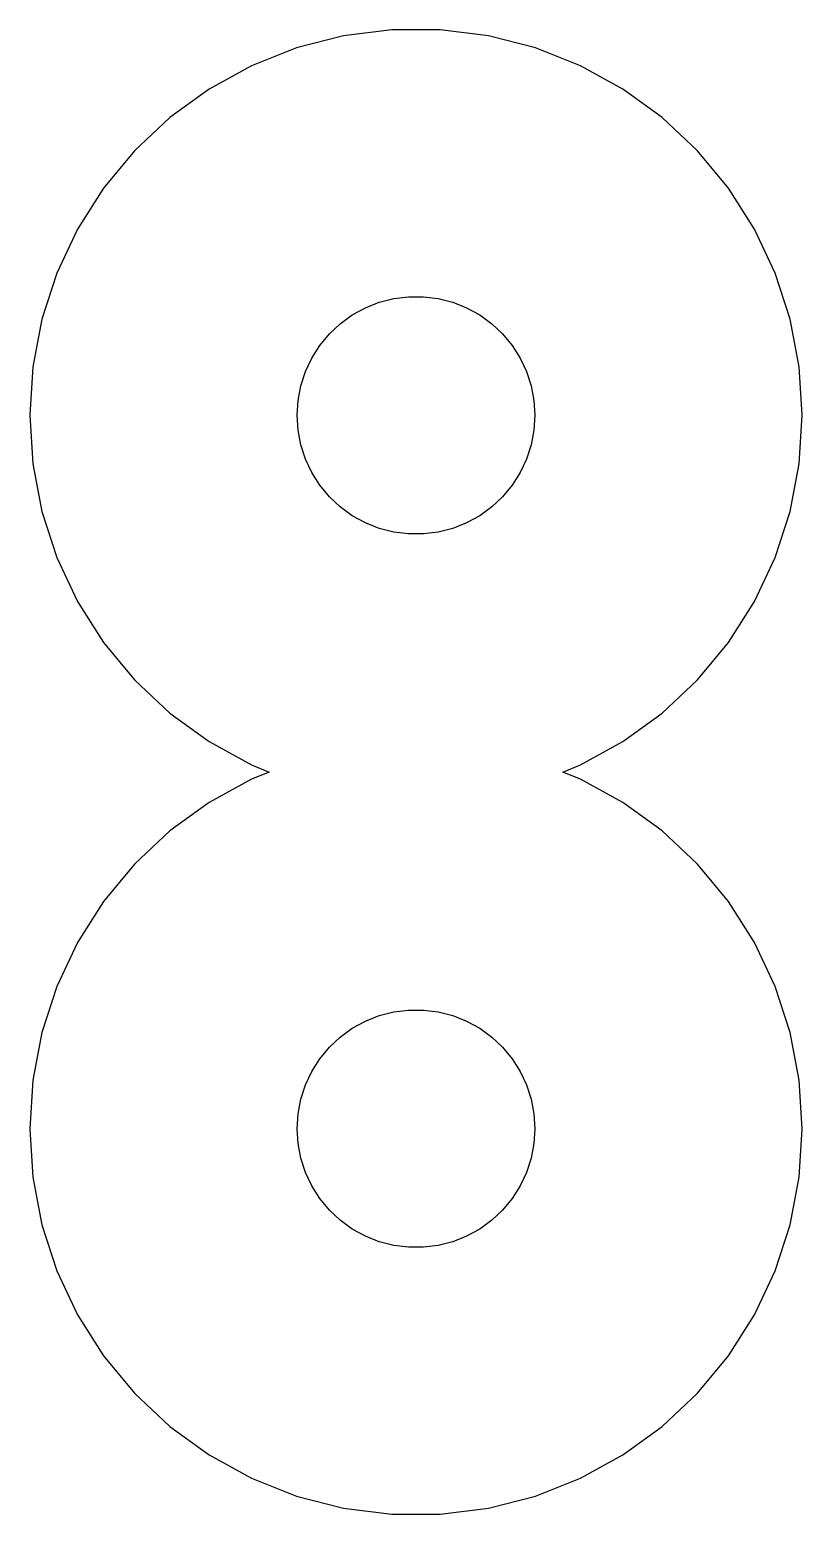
# Model space of a CAD drawing. Header units: metres. Extents: x -13 to 13, y -13 to 37.
import ezdxf

# ---------------------------------------------------------------- set-up
doc = ezdxf.new("R2010")
doc.units = ezdxf.units.M

msp = doc.modelspace()

# ---------------------------------------------------------------- linework, layer by layer
for p, q in [((-0.816269, 36.9743), (-2.43594, 36.7697)), ((0.816269, 36.9743), (-0.816269, 36.9743)), ((2.43594, 36.7697), (0.816269, 36.9743)), ((-2.43594, 36.7697), (-4.01721, 36.3637)), ((4.01721, 36.3637), (2.43594, 36.7697)), ((-4.01721, 36.3637), (-5.53513, 35.7627)), ((5.53513, 35.7627), (4.01721, 36.3637)), ((-5.53513, 35.7627), (-6.96574, 34.9763)), ((6.96574, 34.9763), (5.53513, 35.7627)), ((-6.96574, 34.9763), (-8.2865, 34.0167)), ((8.2865, 34.0167), (6.96574, 34.9763)), ((-8.2865, 34.0167), (-9.47658, 32.8991)), ((9.47658, 32.8991), (8.2865, 34.0167)), ((-9.47658, 32.8991), (-10.5172, 31.6412)), ((10.5172, 31.6412), (9.47658, 32.8991)), ((-10.5172, 31.6412), (-11.392, 30.2628)), ((11.392, 30.2628), (10.5172, 31.6412)), ((-11.392, 30.2628), (-12.0871, 28.7856)), ((12.0871, 28.7856), (11.392, 30.2628)), ((-12.0871, 28.7856), (-12.5916, 27.233)), ((12.5916, 27.233), (12.0871, 28.7856)), ((-0.749512, 27.9291), (-0.25116, 27.9921)), ((-0.25116, 27.9921), (0.25116, 27.9921)), ((0.25116, 27.9921), (0.749512, 27.9291)), ((-2.1433, 27.3773), (-1.70311, 27.6193)), ((-1.70311, 27.6193), (-1.23605, 27.8042)), ((-1.23605, 27.8042), (-0.749512, 27.9291)), ((0.749512, 27.9291), (1.23605, 27.8042)), ((1.23605, 27.8042), (1.70311, 27.6193)), ((1.70311, 27.6193), (2.1433, 27.3773)), ((-12.5916, 27.233), (-12.8975, 25.6293)), ((-2.91586, 26.7382), (-2.54968, 27.082)), ((-2.54968, 27.082), (-2.1433, 27.3773)), ((2.1433, 27.3773), (2.54968, 27.082)), ((2.54968, 27.082), (2.91586, 26.7382)), ((12.8975, 25.6293), (12.5916, 27.233)), ((-3.23605, 26.3511), (-2.91586, 26.7382)), ((2.91586, 26.7382), (3.23605, 26.3511)), ((-3.50522, 25.927), (-3.23605, 26.3511)), ((3.23605, 26.3511), (3.50522, 25.927)), ((-12.8975, 25.6293), (-13, 24)), ((-3.7191, 25.4725), (-3.50522, 25.927)), ((3.50522, 25.927), (3.7191, 25.4725)), ((13, 24), (12.8975, 25.6293)), ((-3.96844, 24.5013), (-3.87433, 24.9948)), ((-3.87433, 24.9948), (-3.7191, 25.4725)), ((3.7191, 25.4725), (3.87433, 24.9948)), ((3.87433, 24.9948), (3.96844, 24.5013)), ((-4, 24), (-3.96844, 24.5013)), ((3.96844, 24.5013), (4, 24)), ((-13, 24), (-12.8975, 22.3707)), ((-3.96844, 23.4987), (-4, 24)), ((4, 24), (3.96844, 23.4987)), ((12.8975, 22.3707), (13, 24)), ((-3.87433, 23.0052), (-3.96844, 23.4987)), ((3.96844, 23.4987), (3.87433, 23.0052)), ((-3.7191, 22.5275), (-3.87433, 23.0052)), ((3.87433, 23.0052), (3.7191, 22.5275)), ((-3.50522, 22.073), (-3.7191, 22.5275)), ((3.7191, 22.5275), (3.50522, 22.073)), ((-12.8975, 22.3707), (-12.5916, 20.767)), ((-3.23605, 21.6489), (-3.50522, 22.073)), ((3.50522, 22.073), (3.23605, 21.6489)), ((12.5916, 20.767), (12.8975, 22.3707)), ((-2.91586, 21.2618), (-3.23605, 21.6489)), ((3.23605, 21.6489), (2.91586, 21.2618)), ((-2.54968, 20.918), (-2.91586, 21.2618)), ((2.91586, 21.2618), (2.54968, 20.918)), ((-12.5916, 20.767), (-12.0871, 19.2144)), ((-2.1433, 20.6227), (-2.54968, 20.918)), ((-1.70311, 20.3807), (-2.1433, 20.6227)), ((2.1433, 20.6227), (1.70311, 20.3807)), ((2.54968, 20.918), (2.1433, 20.6227)), ((12.0871, 19.2144), (12.5916, 20.767)), ((-1.23605, 20.1958), (-1.70311, 20.3807)), ((-0.749512, 20.0709), (-1.23605, 20.1958)), ((-0.25116, 20.0079), (-0.749512, 20.0709)), ((0.25116, 20.0079), (-0.25116, 20.0079)), ((0.749512, 20.0709), (0.25116, 20.0079)), ((1.23605, 20.1958), (0.749512, 20.0709)), ((1.70311, 20.3807), (1.23605, 20.1958)), ((-12.0871, 19.2144), (-11.392, 17.7372)), ((11.392, 17.7372), (12.0871, 19.2144)), ((-11.392, 17.7372), (-10.5172, 16.3588)), ((10.5172, 16.3588), (11.392, 17.7372)), ((-10.5172, 16.3588), (-9.47658, 15.1009)), ((9.47658, 15.1009), (10.5172, 16.3588)), ((-9.47658, 15.1009), (-8.2865, 13.9833)), ((8.2865, 13.9833), (9.47658, 15.1009)), ((-8.2865, 13.9833), (-6.96574, 13.0237)), ((6.96574, 13.0237), (8.2865, 13.9833)), ((-6.96574, 13.0237), (-5.53513, 12.2373)), ((5.53513, 12.2373), (6.96574, 13.0237)), ((-5.53513, 12.2373), (-4.93588, 12)), ((-4.93588, 12), (-5.53513, 11.7627)), ((4.93588, 12), (5.53513, 12.2373)), ((5.53513, 11.7627), (4.93588, 12)), ((-5.53513, 11.7627), (-6.96574, 10.9763)), ((6.96574, 10.9763), (5.53513, 11.7627)), ((-6.96574, 10.9763), (-8.2865, 10.0167)), ((8.2865, 10.0167), (6.96574, 10.9763)), ((-8.2865, 10.0167), (-9.47658, 8.89911)), ((9.47658, 8.89911), (8.2865, 10.0167)), ((-9.47658, 8.89911), (-10.5172, 7.6412)), ((10.5172, 7.6412), (9.47658, 8.89911)), ((-10.5172, 7.6412), (-11.392, 6.26279)), ((11.392, 6.26279), (10.5172, 7.6412)), ((-11.392, 6.26279), (-12.0871, 4.78561)), ((12.0871, 4.78561), (11.392, 6.26279)), ((-12.0871, 4.78561), (-12.5916, 3.23296)), ((12.5916, 3.23296), (12.0871, 4.78561)), ((-2.1433, 3.3773), (-1.70311, 3.61929)), ((-1.70311, 3.61929), (-1.23605, 3.80421)), ((-1.23605, 3.80421), (-0.749512, 3.92914)), ((-0.749512, 3.92914), (-0.25116, 3.9921)), ((-0.25116, 3.9921), (0.25116, 3.9921)), ((0.25116, 3.9921), (0.749512, 3.92914)), ((0.749512, 3.92914), (1.23605, 3.80421)), ((1.23605, 3.80421), (1.70311, 3.61929)), ((1.70311, 3.61929), (2.1433, 3.3773)), ((-12.5916, 3.23296), (-12.8975, 1.62932)), ((-2.91586, 2.73817), (-2.54968, 3.08205)), ((-2.54968, 3.08205), (-2.1433, 3.3773)), ((2.1433, 3.3773), (2.54968, 3.08205)), ((2.54968, 3.08205), (2.91586, 2.73817)), ((12.8975, 1.62932), (12.5916, 3.23296)), ((-3.23605, 2.35114), (-2.91586, 2.73817)), ((2.91586, 2.73817), (3.23605, 2.35114)), ((-3.50522, 1.927), (-3.23605, 2.35114)), ((3.23605, 2.35114), (3.50522, 1.927)), ((-12.8975, 1.62932), (-13, 0)), ((-3.7191, 1.47249), (-3.50522, 1.927)), ((3.50522, 1.927), (3.7191, 1.47249)), ((13, 0), (12.8975, 1.62932)), ((-3.87433, 0.994751), (-3.7191, 1.47249)), ((3.7191, 1.47249), (3.87433, 0.994751)), ((-4, 0), (-3.96844, 0.501328)), ((-3.96844, 0.501328), (-3.87433, 0.994751)), ((3.87433, 0.994751), (3.96844, 0.501328)), ((3.96844, 0.501328), (4, 0)), ((-13, 0), (-12.8975, -1.62932)), ((-3.96844, -0.501328), (-4, 0)), ((4, 0), (3.96844, -0.501328)), ((12.8975, -1.62932), (13, 0)), ((-3.87433, -0.994751), (-3.96844, -0.501328)), ((-3.7191, -1.47249), (-3.87433, -0.994751)), ((3.87433, -0.994751), (3.7191, -1.47249)), ((3.96844, -0.501328), (3.87433, -0.994751)), ((-3.50522, -1.927), (-3.7191, -1.47249)), ((3.7191, -1.47249), (3.50522, -1.927)), ((-12.8975, -1.62932), (-12.5916, -3.23296)), ((-3.23605, -2.35114), (-3.50522, -1.927)), ((3.50522, -1.927), (3.23605, -2.35114)), ((12.5916, -3.23296), (12.8975, -1.62932)), ((-2.91586, -2.73817), (-3.23605, -2.35114)), ((3.23605, -2.35114), (2.91586, -2.73817)), ((-2.54968, -3.08205), (-2.91586, -2.73817)), ((2.91586, -2.73817), (2.54968, -3.08205)), ((-12.5916, -3.23296), (-12.0871, -4.78561)), ((-2.1433, -3.3773), (-2.54968, -3.08205)), ((-1.70311, -3.61929), (-2.1433, -3.3773)), ((2.1433, -3.3773), (1.70311, -3.61929)), ((2.54968, -3.08205), (2.1433, -3.3773)), ((12.0871, -4.78561), (12.5916, -3.23296)), ((-1.23605, -3.80421), (-1.70311, -3.61929)), ((-0.749512, -3.92914), (-1.23605, -3.80421)), ((-0.25116, -3.9921), (-0.749512, -3.92914)), ((0.25116, -3.9921), (-0.25116, -3.9921)), ((0.749512, -3.92914), (0.25116, -3.9921)), ((1.23605, -3.80421), (0.749512, -3.92914)), ((1.70311, -3.61929), (1.23605, -3.80421)), ((-12.0871, -4.78561), (-11.392, -6.26279)), ((11.392, -6.26279), (12.0871, -4.78561)), ((-11.392, -6.26279), (-10.5172, -7.6412)), ((10.5172, -7.6412), (11.392, -6.26279)), ((-10.5172, -7.6412), (-9.47658, -8.89911)), ((9.47658, -8.89911), (10.5172, -7.6412)), ((-9.47658, -8.89911), (-8.2865, -10.0167)), ((8.2865, -10.0167), (9.47658, -8.89911)), ((-8.2865, -10.0167), (-6.96574, -10.9763)), ((6.96574, -10.9763), (8.2865, -10.0167)), ((-6.96574, -10.9763), (-5.53513, -11.7627)), ((5.53513, -11.7627), (6.96574, -10.9763)), ((-5.53513, -11.7627), (-4.01721, -12.3637)), ((4.01721, -12.3637), (5.53513, -11.7627)), ((-4.01721, -12.3637), (-2.43594, -12.7697)), ((2.43594, -12.7697), (4.01721, -12.3637)), ((-2.43594, -12.7697), (-0.816269, -12.9743)), ((-0.816269, -12.9743), (0.816269, -12.9743)), ((0.816269, -12.9743), (2.43594, -12.7697))]:
    msp.add_line(p, q)

doc.saveas('drawing.dxf')
